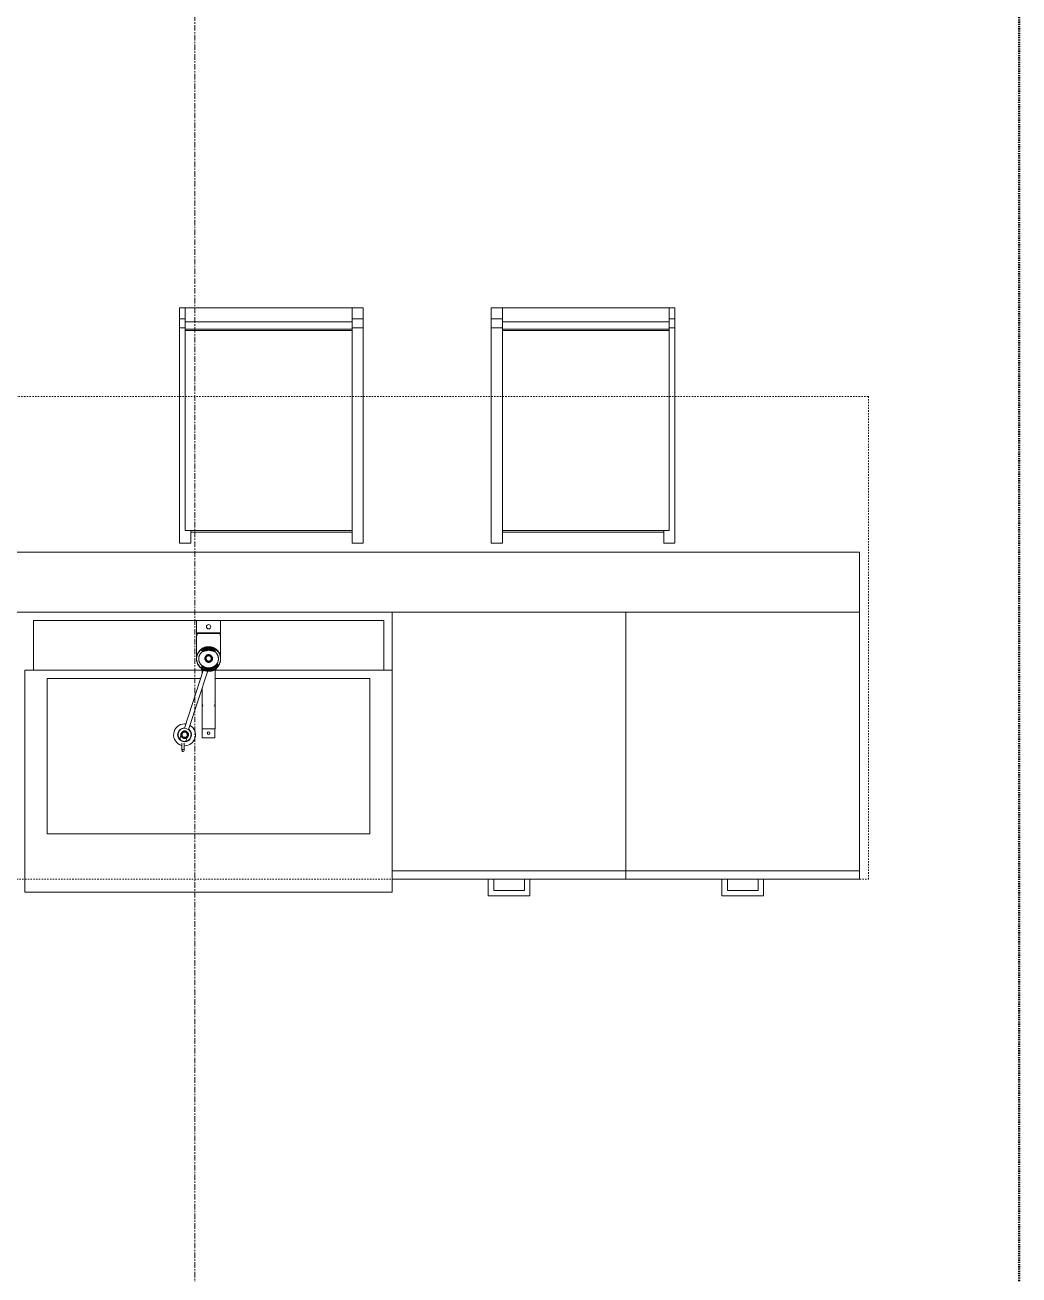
# Model space of a CAD drawing. Header units: inches. Extents: x -4217 to -1814, y 9706 to 12425.
# Drawn here: x -2188.6 to -2099.3, y 11894.4 to 12006.7 of the extents above; entities that cross this region are included whole.
import ezdxf

# ---------------------------------------------------------------- set-up
doc = ezdxf.new("R2010")
doc.units = ezdxf.units.IN
doc.header["$MEASUREMENT"] = 0
for name, pattern in [('Dash', [0.25, 0.125, -0.125]), ('Dash 1_16_', [0.125, 0.0625, -0.0625]), ('Grid Line 1_2_', [0.875, 0.5, -0.125, 0.125, -0.125])]:
    doc.linetypes.add(name, pattern=pattern)
for name, color, linetype, lineweight in [('A-GENM-2', 7, 'Continuous', 9), ('A-GENM-3', 250, 'Continuous', 50), ('A-WALL-4', 10, 'Continuous', 13), ('C-PROP-LINE-2', 91, 'Dash 1_16_', 50), ('I-FURN-1', 7, 'Continuous', 9), ('P-SANR-FIXT-2', 7, 'Continuous', 9), ('Q-CASE-3', 7, 'Continuous', 9), ('Q-CASE-HDLN-1', 7, 'Dash', 9), ('S-GRID-1', 1, 'Grid Line 1_2_', 9)]:
    doc.layers.add(name, color=color, linetype=linetype, lineweight=lineweight)

msp = doc.modelspace()

# ---------------------------------------------------------------- linework, layer by layer
at = {"layer": 'A-GENM-2'}
for p, q in [((-2173.1669, 11953.20475), (-2173.1669, 11952.1018)), ((-2173.1669, 11953.20475), (-2171.00155, 11953.20475)), ((-2171.00155, 11952.1018), (-2171.00155, 11953.20475)), ((-2171.00155, 11952.1018), (-2173.1669, 11952.1018)), ((-2173.1669, 11952.02365), (-2173.1669, 11949.75987)), ((-2173.1669, 11952.02365), (-2171.00155, 11952.02365)), ((-2173.10785, 11952.1018), (-2173.10785, 11951.86131)), ((-2171.0606, 11951.86131), (-2171.0606, 11952.1018)), ((-2171.00155, 11949.75987), (-2171.00155, 11952.02365)), ((-2172.54627, 11948.7894), (-2174.25946, 11943.51675)), ((-2173.8857, 11943.393), (-2172.1653, 11948.68786)), ((-2172.67478, 11948.86), (-2172.67478, 11948.39389)), ((-2171.49367, 11943.46065), (-2171.49367, 11948.86)), ((-2172.67478, 11947.12809), (-2172.67478, 11943.46065)), ((-2172.67478, 11945.78507), (-2172.67478, 11944.86793)), ((-2171.49367, 11944.86793), (-2171.49367, 11945.78507)), ((-2172.65465, 11943.46065), (-2172.67478, 11943.46065)), ((-2172.65509, 11943.46065), (-2172.65509, 11942.67325)), ((-2172.50181, 11943.46065), (-2172.59566, 11943.46065)), ((-2172.3795, 11943.46065), (-2172.48918, 11943.46065)), ((-2172.23707, 11943.46065), (-2172.3702, 11943.46065)), ((-2172.36966, 11943.46065), (-2172.23731, 11943.46065)), ((-2171.93636, 11943.46065), (-2172.23209, 11943.46065)), ((-2172.23198, 11943.46065), (-2171.93647, 11943.46065)), ((-2171.79825, 11943.46065), (-2171.93138, 11943.46065)), ((-2171.93114, 11943.46065), (-2171.79879, 11943.46065)), ((-2171.67927, 11943.46065), (-2171.78895, 11943.46065)), ((-2171.58741, 11943.46065), (-2171.66664, 11943.46065)), ((-2171.49367, 11943.46065), (-2171.57279, 11943.46065)), ((-2171.51336, 11942.67325), (-2171.51336, 11943.46065)), ((-2174.67641, 11942.52636), (-2174.54413, 11942.94551)), ((-2174.54413, 11942.94551), (-2174.49222, 11942.92913)), ((-2174.48218, 11942.18128), (-2174.48218, 11941.51614)), ((-2174.28533, 11941.51614), (-2174.28533, 11942.18128)), ((-2173.99399, 11942.77189), (-2174.12737, 11942.34926)), ((-2171.51336, 11942.67325), (-2172.65509, 11942.67325))]:
    msp.add_line(p, q, dxfattribs=at)
at = {"layer": 'A-GENM-2', "flags": 128}
for points in [[(-2172.08423, 11950.84254), (-2172.12752, 11950.84168), (-2172.17075, 11950.83908), (-2172.21383, 11950.83476), (-2172.25672, 11950.82872), (-2172.29932, 11950.82096), (-2172.34158, 11950.81151), (-2172.38343, 11950.80038), (-2172.4248, 11950.78758), (-2172.46562, 11950.77314), (-2172.50584, 11950.75708), (-2172.54538, 11950.73942), (-2172.58418, 11950.7202), (-2172.62219, 11950.69944), (-2172.65933, 11950.67717), (-2172.69555, 11950.65344), (-2172.73079, 11950.62828), (-2172.765, 11950.60173), (-2172.79813, 11950.57383), (-2172.8301, 11950.54463), (-2172.86089, 11950.51418), (-2172.89043, 11950.48251), (-2172.91869, 11950.4497), (-2172.9456, 11950.41577), (-2172.97115, 11950.3808), (-2172.99527, 11950.34484), (-2173.01793, 11950.30794), (-2173.0391, 11950.27016), (-2173.05874, 11950.23157), (-2173.07683, 11950.19222), (-2173.09332, 11950.15218), (-2173.1082, 11950.11152), (-2173.12145, 11950.07029)], [(-2172.08423, 11950.84254), (-2172.12752, 11950.84168), (-2172.17075, 11950.83908), (-2172.21383, 11950.83476), (-2172.25672, 11950.82872), (-2172.29932, 11950.82096), (-2172.34158, 11950.81151), (-2172.38343, 11950.80038), (-2172.4248, 11950.78758), (-2172.46562, 11950.77314), (-2172.50584, 11950.75708), (-2172.54538, 11950.73942), (-2172.58418, 11950.7202), (-2172.62219, 11950.69944), (-2172.65933, 11950.67717), (-2172.69555, 11950.65344)], [(-2172.08423, 11950.84254), (-2172.12752, 11950.84168), (-2172.17075, 11950.83908), (-2172.21383, 11950.83476), (-2172.25672, 11950.82872), (-2172.29932, 11950.82096), (-2172.34158, 11950.81151), (-2172.38343, 11950.80038), (-2172.4248, 11950.78758), (-2172.46562, 11950.77314), (-2172.50584, 11950.75708), (-2172.54538, 11950.73942), (-2172.58418, 11950.7202), (-2172.62219, 11950.69944), (-2172.65933, 11950.67717), (-2172.69555, 11950.65344)], [(-2172.08423, 11950.84254), (-2172.12752, 11950.84168), (-2172.17075, 11950.83908), (-2172.21383, 11950.83476), (-2172.25672, 11950.82872), (-2172.29932, 11950.82096), (-2172.34158, 11950.81151), (-2172.38343, 11950.80038), (-2172.4248, 11950.78758), (-2172.46562, 11950.77314), (-2172.50584, 11950.75708), (-2172.54538, 11950.73942), (-2172.58418, 11950.7202), (-2172.62219, 11950.69944), (-2172.65933, 11950.67717), (-2172.69555, 11950.65344)], [(-2172.08423, 11950.84254), (-2172.12752, 11950.84168), (-2172.17075, 11950.83908), (-2172.21383, 11950.83476), (-2172.25672, 11950.82872), (-2172.29932, 11950.82096), (-2172.34158, 11950.81151), (-2172.38343, 11950.80038), (-2172.4248, 11950.78758), (-2172.46562, 11950.77314), (-2172.50584, 11950.75708), (-2172.54538, 11950.73942), (-2172.58418, 11950.7202), (-2172.62219, 11950.69944), (-2172.65933, 11950.67717), (-2172.69555, 11950.65344)], [(-2172.08423, 11950.84254), (-2172.12752, 11950.84168), (-2172.17075, 11950.83908), (-2172.21383, 11950.83476), (-2172.25672, 11950.82872), (-2172.29932, 11950.82096), (-2172.34158, 11950.81151), (-2172.38343, 11950.80038), (-2172.4248, 11950.78758), (-2172.46562, 11950.77314), (-2172.50584, 11950.75708), (-2172.54538, 11950.73942), (-2172.58418, 11950.7202), (-2172.62219, 11950.69944), (-2172.65933, 11950.67717), (-2172.69555, 11950.65344)], [(-2171.05289, 11950.08933), (-2171.06689, 11950.1303), (-2171.08252, 11950.17069), (-2171.09975, 11950.21042), (-2171.11855, 11950.24943), (-2171.1389, 11950.28765), (-2171.16077, 11950.32503), (-2171.18411, 11950.36151), (-2171.20888, 11950.39702), (-2171.23506, 11950.43152), (-2171.2626, 11950.46494), (-2171.29145, 11950.49723), (-2171.32158, 11950.52834), (-2171.35292, 11950.55823), (-2171.38543, 11950.58683), (-2171.41906, 11950.61412), (-2171.45375, 11950.64003), (-2171.48945, 11950.66454), (-2171.5261, 11950.6876), (-2171.56365, 11950.70918), (-2171.60203, 11950.72924), (-2171.64118, 11950.74774), (-2171.68104, 11950.76467), (-2171.72154, 11950.77999), (-2171.76263, 11950.79368), (-2171.80422, 11950.80571), (-2171.84627, 11950.81607), (-2171.8887, 11950.82474), (-2171.93144, 11950.83171), (-2171.97442, 11950.83696), (-2172.01758, 11950.84049), (-2172.06085, 11950.84229), (-2172.08423, 11950.84254)], [(-2171.45375, 11950.64003), (-2171.48945, 11950.66454), (-2171.5261, 11950.6876), (-2171.56365, 11950.70918), (-2171.60203, 11950.72924), (-2171.64118, 11950.74774), (-2171.68104, 11950.76467), (-2171.72154, 11950.77999), (-2171.76263, 11950.79368), (-2171.80422, 11950.80571), (-2171.84627, 11950.81607), (-2171.8887, 11950.82474), (-2171.93144, 11950.83171), (-2171.97442, 11950.83696), (-2172.01758, 11950.84049), (-2172.06085, 11950.84229), (-2172.08423, 11950.84254)], [(-2171.45375, 11950.64003), (-2171.48945, 11950.66454), (-2171.5261, 11950.6876), (-2171.56365, 11950.70918), (-2171.60203, 11950.72924), (-2171.64118, 11950.74774), (-2171.68104, 11950.76467), (-2171.72154, 11950.77999), (-2171.76263, 11950.79368), (-2171.80422, 11950.80571), (-2171.84627, 11950.81607), (-2171.8887, 11950.82474), (-2171.93144, 11950.83171), (-2171.97442, 11950.83696), (-2172.01758, 11950.84049), (-2172.06085, 11950.84229), (-2172.08423, 11950.84254)], [(-2171.45375, 11950.64003), (-2171.48945, 11950.66454), (-2171.5261, 11950.6876), (-2171.56365, 11950.70918), (-2171.60203, 11950.72924), (-2171.64118, 11950.74774), (-2171.68104, 11950.76467), (-2171.72154, 11950.77999), (-2171.76263, 11950.79368), (-2171.80422, 11950.80571), (-2171.84627, 11950.81607), (-2171.8887, 11950.82474), (-2171.93144, 11950.83171), (-2171.97442, 11950.83696), (-2172.01758, 11950.84049), (-2172.06085, 11950.84229), (-2172.08423, 11950.84254)], [(-2171.45375, 11950.64003), (-2171.48945, 11950.66454), (-2171.5261, 11950.6876), (-2171.56365, 11950.70918), (-2171.60203, 11950.72924), (-2171.64118, 11950.74774), (-2171.68104, 11950.76467), (-2171.72154, 11950.77999), (-2171.76263, 11950.79368), (-2171.80422, 11950.80571), (-2171.84627, 11950.81607), (-2171.8887, 11950.82474), (-2171.93144, 11950.83171), (-2171.97442, 11950.83696), (-2172.01758, 11950.84049), (-2172.06085, 11950.84229), (-2172.08423, 11950.84254)], [(-2171.45375, 11950.64003), (-2171.48945, 11950.66454), (-2171.5261, 11950.6876), (-2171.56365, 11950.70918), (-2171.60203, 11950.72924), (-2171.64118, 11950.74774), (-2171.68104, 11950.76467), (-2171.72154, 11950.77999), (-2171.76263, 11950.79368), (-2171.80422, 11950.80571), (-2171.84627, 11950.81607), (-2171.8887, 11950.82474), (-2171.93144, 11950.83171), (-2171.97442, 11950.83696), (-2172.01758, 11950.84049), (-2172.06085, 11950.84229), (-2172.08423, 11950.84254)], [(-2172.08423, 11950.78892), (-2172.12731, 11950.78811), (-2172.17032, 11950.78566), (-2172.2132, 11950.78159), (-2172.25588, 11950.77591), (-2172.29829, 11950.76861), (-2172.34037, 11950.75971), (-2172.38205, 11950.74923), (-2172.42327, 11950.73718), (-2172.46395, 11950.72357), (-2172.50405, 11950.70843), (-2172.54348, 11950.69177), (-2172.5822, 11950.67364), (-2172.62014, 11950.65404), (-2172.65724, 11950.63301), (-2172.69343, 11950.61059), (-2172.72867, 11950.5868), (-2172.7629, 11950.56169), (-2172.79605, 11950.53528), (-2172.82809, 11950.50763), (-2172.85894, 11950.47877), (-2172.88857, 11950.44874), (-2172.91692, 11950.4176), (-2172.94395, 11950.3854), (-2172.96962, 11950.35217), (-2172.99387, 11950.31798), (-2173.01667, 11950.28288), (-2173.03798, 11950.24693), (-2173.05776, 11950.21018), (-2173.07599, 11950.17269), (-2173.09262, 11950.13452), (-2173.10763, 11950.09573), (-2173.12099, 11950.05639), (-2173.13268, 11950.01657), (-2173.14269, 11949.97632), (-2173.15098, 11949.93571), (-2173.15756, 11949.89481), (-2173.16239, 11949.85368), (-2173.16549, 11949.8124), (-2173.16684, 11949.77104), (-2173.1669, 11949.75987)], [(-2173.1669, 11949.75987), (-2173.16603, 11949.71849), (-2173.1634, 11949.67718), (-2173.15903, 11949.63601), (-2173.15293, 11949.59504), (-2173.1451, 11949.55435), (-2173.13555, 11949.51399), (-2173.12431, 11949.47404), (-2173.1114, 11949.43457), (-2173.09683, 11949.39563), (-2173.08063, 11949.35729), (-2173.06284, 11949.31961), (-2173.04347, 11949.28265), (-2173.02257, 11949.24647), (-2173.00017, 11949.21114), (-2172.9763, 11949.1767), (-2172.95102, 11949.14321), (-2172.92435, 11949.11072), (-2172.89635, 11949.07929), (-2172.86706, 11949.04896), (-2172.83653, 11949.01978), (-2172.80481, 11948.9918), (-2172.77196, 11948.96505), (-2172.73801, 11948.93958), (-2172.70304, 11948.91543)], [(-2173.13303, 11950.02856), (-2173.14294, 11949.98641), (-2173.15115, 11949.94389), (-2173.15765, 11949.90107), (-2173.16244, 11949.85804), (-2173.16551, 11949.81484), (-2173.16684, 11949.77156), (-2173.16644, 11949.72825), (-2173.16431, 11949.685), (-2173.16045, 11949.64187), (-2173.15487, 11949.59893), (-2173.14758, 11949.55624), (-2173.13859, 11949.51388), (-2173.12791, 11949.47191), (-2173.11556, 11949.43041), (-2173.10156, 11949.38943), (-2173.08593, 11949.34904), (-2173.0687, 11949.30931), (-2173.0499, 11949.27031), (-2173.02955, 11949.23208), (-2173.00768, 11949.1947), (-2172.98434, 11949.15822), (-2172.95957, 11949.12271), (-2172.93339, 11949.08822), (-2172.90585, 11949.0548), (-2172.877, 11949.0225), (-2172.84687, 11948.99139), (-2172.81553, 11948.96151), (-2172.78302, 11948.9329), (-2172.74939, 11948.90562)], [(-2173.13303, 11950.02856), (-2173.14294, 11949.98641), (-2173.15115, 11949.94389), (-2173.15765, 11949.90107), (-2173.16244, 11949.85804), (-2173.16551, 11949.81484), (-2173.16684, 11949.77156), (-2173.16644, 11949.72825), (-2173.16431, 11949.685), (-2173.16045, 11949.64187), (-2173.15487, 11949.59893), (-2173.14758, 11949.55624), (-2173.13859, 11949.51388), (-2173.12791, 11949.47191), (-2173.11556, 11949.43041)], [(-2173.13303, 11950.02856), (-2173.14294, 11949.98641), (-2173.15115, 11949.94389), (-2173.15765, 11949.90107), (-2173.16244, 11949.85804), (-2173.16551, 11949.81484), (-2173.16684, 11949.77156), (-2173.16644, 11949.72825), (-2173.16431, 11949.685), (-2173.16045, 11949.64187), (-2173.15487, 11949.59893), (-2173.14758, 11949.55624), (-2173.13859, 11949.51388), (-2173.12791, 11949.47191), (-2173.11556, 11949.43041)], [(-2173.13303, 11950.02856), (-2173.14294, 11949.98641), (-2173.15115, 11949.94389), (-2173.15765, 11949.90107), (-2173.16244, 11949.85804), (-2173.16551, 11949.81484), (-2173.16684, 11949.77156), (-2173.16644, 11949.72825), (-2173.16431, 11949.685), (-2173.16045, 11949.64187), (-2173.15487, 11949.59893), (-2173.14758, 11949.55624), (-2173.13859, 11949.51388), (-2173.12791, 11949.47191), (-2173.11556, 11949.43041)], [(-2173.13303, 11950.02856), (-2173.14294, 11949.98641), (-2173.15115, 11949.94389), (-2173.15765, 11949.90107), (-2173.16244, 11949.85804), (-2173.16551, 11949.81484), (-2173.16684, 11949.77156), (-2173.16644, 11949.72825), (-2173.16431, 11949.685), (-2173.16045, 11949.64187), (-2173.15487, 11949.59893), (-2173.14758, 11949.55624), (-2173.13859, 11949.51388), (-2173.12791, 11949.47191), (-2173.11556, 11949.43041)], [(-2173.13303, 11950.02856), (-2173.14294, 11949.98641), (-2173.15115, 11949.94389), (-2173.15765, 11949.90107), (-2173.16244, 11949.85804), (-2173.16551, 11949.81484), (-2173.16684, 11949.77156), (-2173.16644, 11949.72825), (-2173.16431, 11949.685), (-2173.16045, 11949.64187), (-2173.15487, 11949.59893), (-2173.14758, 11949.55624), (-2173.13859, 11949.51388), (-2173.12791, 11949.47191), (-2173.11556, 11949.43041)], [(-2172.73079, 11950.62828), (-2172.765, 11950.60173), (-2172.79813, 11950.57383), (-2172.8301, 11950.54463), (-2172.86089, 11950.51418), (-2172.89043, 11950.48251), (-2172.91869, 11950.4497), (-2172.9456, 11950.41577), (-2172.97115, 11950.3808), (-2172.99527, 11950.34484), (-2173.01793, 11950.30794), (-2173.0391, 11950.27016), (-2173.05874, 11950.23157), (-2173.07683, 11950.19222), (-2173.09332, 11950.15218)], [(-2172.73079, 11950.62828), (-2172.765, 11950.60173), (-2172.79813, 11950.57383), (-2172.8301, 11950.54463), (-2172.86089, 11950.51418), (-2172.89043, 11950.48251), (-2172.91869, 11950.4497), (-2172.9456, 11950.41577), (-2172.97115, 11950.3808), (-2172.99527, 11950.34484), (-2173.01793, 11950.30794), (-2173.0391, 11950.27016), (-2173.05874, 11950.23157), (-2173.07683, 11950.19222), (-2173.09332, 11950.15218)], [(-2172.73079, 11950.62828), (-2172.765, 11950.60173), (-2172.79813, 11950.57383), (-2172.8301, 11950.54463), (-2172.86089, 11950.51418), (-2172.89043, 11950.48251), (-2172.91869, 11950.4497), (-2172.9456, 11950.41577), (-2172.97115, 11950.3808), (-2172.99527, 11950.34484), (-2173.01793, 11950.30794), (-2173.0391, 11950.27016), (-2173.05874, 11950.23157), (-2173.07683, 11950.19222), (-2173.09332, 11950.15218)], [(-2172.73079, 11950.62828), (-2172.765, 11950.60173), (-2172.79813, 11950.57383), (-2172.8301, 11950.54463), (-2172.86089, 11950.51418), (-2172.89043, 11950.48251), (-2172.91869, 11950.4497), (-2172.9456, 11950.41577), (-2172.97115, 11950.3808), (-2172.99527, 11950.34484), (-2173.01793, 11950.30794), (-2173.0391, 11950.27016), (-2173.05874, 11950.23157), (-2173.07683, 11950.19222), (-2173.09332, 11950.15218)], [(-2172.73079, 11950.62828), (-2172.765, 11950.60173), (-2172.79813, 11950.57383), (-2172.8301, 11950.54463), (-2172.86089, 11950.51418), (-2172.89043, 11950.48251), (-2172.91869, 11950.4497), (-2172.9456, 11950.41577), (-2172.97115, 11950.3808), (-2172.99527, 11950.34484), (-2173.01793, 11950.30794), (-2173.0391, 11950.27016), (-2173.05874, 11950.23157), (-2173.07683, 11950.19222), (-2173.09332, 11950.15218)], [(-2172.97005, 11949.75987), (-2172.96935, 11949.79292), (-2172.96726, 11949.82592), (-2172.96376, 11949.85882), (-2172.95888, 11949.89157), (-2172.95262, 11949.92412), (-2172.94498, 11949.95642), (-2172.93598, 11949.98841), (-2172.92563, 11950.02006), (-2172.91394, 11950.0513), (-2172.90093, 11950.08209), (-2172.88662, 11950.11239), (-2172.87103, 11950.14214), (-2172.85419, 11950.1713), (-2172.83611, 11950.19981), (-2172.81682, 11950.22764), (-2172.79636, 11950.25474), (-2172.77475, 11950.28107), (-2172.75203, 11950.30657), (-2172.72823, 11950.33122), (-2172.70339, 11950.35496), (-2172.67754, 11950.37777), (-2172.65073, 11950.39959), (-2172.623, 11950.4204), (-2172.59438, 11950.44016), (-2172.56494, 11950.45883), (-2172.53471, 11950.47639), (-2172.50374, 11950.49279), (-2172.47209, 11950.50803), (-2172.43979, 11950.52206), (-2172.40692, 11950.53487), (-2172.37351, 11950.54643), (-2172.33963, 11950.55672), (-2172.30532, 11950.56572), (-2172.27065, 11950.57343), (-2172.23567, 11950.57981), (-2172.20045, 11950.58487), (-2172.16503, 11950.5886), (-2172.12947, 11950.59098), (-2172.09385, 11950.59202), (-2172.08423, 11950.59207)], [(-2172.08423, 11948.92766), (-2172.11986, 11948.92834), (-2172.15544, 11948.93036), (-2172.1909, 11948.93372), (-2172.22619, 11948.93842), (-2172.26124, 11948.94445), (-2172.296, 11948.9518), (-2172.33041, 11948.96046), (-2172.36441, 11948.9704), (-2172.39795, 11948.98162), (-2172.43098, 11948.99409), (-2172.46343, 11949.0078), (-2172.49526, 11949.02271), (-2172.52642, 11949.03881), (-2172.55686, 11949.05605), (-2172.58652, 11949.07443), (-2172.61536, 11949.0939), (-2172.64333, 11949.11442), (-2172.6704, 11949.13598), (-2172.69651, 11949.15852), (-2172.72163, 11949.18202), (-2172.74571, 11949.20642), (-2172.76873, 11949.2317), (-2172.79064, 11949.25781), (-2172.81141, 11949.2847), (-2172.83102, 11949.31234), (-2172.84943, 11949.34068), (-2172.86661, 11949.36967), (-2172.88254, 11949.39926), (-2172.89719, 11949.42941), (-2172.91056, 11949.46008), (-2172.9226, 11949.4912), (-2172.93332, 11949.52274), (-2172.94269, 11949.55465), (-2172.95069, 11949.58687), (-2172.95733, 11949.61935), (-2172.96258, 11949.65205), (-2172.96645, 11949.68492), (-2172.96892, 11949.7179), (-2172.97, 11949.75094), (-2172.97005, 11949.75987)], [(-2171.00155, 11949.75987), (-2171.00242, 11949.80124), (-2171.00505, 11949.84255), (-2171.00942, 11949.88373), (-2171.01552, 11949.92469), (-2171.02335, 11949.96539), (-2171.0329, 11950.00574), (-2171.04414, 11950.04569), (-2171.05705, 11950.08517), (-2171.07162, 11950.12411), (-2171.08782, 11950.16245), (-2171.10561, 11950.20013), (-2171.12498, 11950.23709), (-2171.14588, 11950.27326), (-2171.16828, 11950.3086), (-2171.19215, 11950.34304), (-2171.21743, 11950.37653), (-2171.2441, 11950.40901), (-2171.2721, 11950.44045), (-2171.30139, 11950.47078), (-2171.33192, 11950.49995), (-2171.36364, 11950.52794), (-2171.39649, 11950.55469), (-2171.43044, 11950.58015), (-2171.46541, 11950.6043), (-2171.50135, 11950.6271), (-2171.53821, 11950.6485), (-2171.57593, 11950.66849), (-2171.61444, 11950.68702), (-2171.65369, 11950.70408), (-2171.69361, 11950.71963), (-2171.73415, 11950.73365), (-2171.77523, 11950.74613), (-2171.81679, 11950.75704), (-2171.85876, 11950.76637), (-2171.90109, 11950.7741), (-2171.94371, 11950.78022), (-2171.98654, 11950.78472), (-2172.02952, 11950.78761), (-2172.07259, 11950.78886), (-2172.08423, 11950.78892)], [(-2172.08423, 11950.59207), (-2172.04859, 11950.5914), (-2172.01301, 11950.58938), (-2171.97755, 11950.58601), (-2171.94226, 11950.58131), (-2171.90721, 11950.57528), (-2171.87245, 11950.56793), (-2171.83804, 11950.55928), (-2171.80404, 11950.54933), (-2171.7705, 11950.53811), (-2171.73747, 11950.52564), (-2171.70502, 11950.51194), (-2171.67319, 11950.49702), (-2171.64203, 11950.48093), (-2171.61159, 11950.46368), (-2171.58193, 11950.44531), (-2171.55309, 11950.42584), (-2171.52512, 11950.40531), (-2171.49805, 11950.38376), (-2171.47194, 11950.36121), (-2171.44682, 11950.33772), (-2171.42274, 11950.31331), (-2171.39972, 11950.28803), (-2171.37781, 11950.26193), (-2171.35704, 11950.23503), (-2171.33743, 11950.20739), (-2171.31902, 11950.17906), (-2171.30184, 11950.15007), (-2171.28591, 11950.12047), (-2171.27126, 11950.09032), (-2171.25789, 11950.05966), (-2171.24585, 11950.02853), (-2171.23513, 11949.99699), (-2171.22577, 11949.96509), (-2171.21776, 11949.93287), (-2171.21112, 11949.90038), (-2171.20587, 11949.86768), (-2171.202, 11949.83481), (-2171.19953, 11949.80183), (-2171.19845, 11949.76879), (-2171.1984, 11949.75987)], [(-2171.1984, 11949.75987), (-2171.1991, 11949.72681), (-2171.20119, 11949.69381), (-2171.20469, 11949.66091), (-2171.20957, 11949.62816), (-2171.21583, 11949.59561), (-2171.22347, 11949.56332), (-2171.23247, 11949.53132), (-2171.24282, 11949.49968), (-2171.25451, 11949.46843), (-2171.26752, 11949.43764), (-2171.28183, 11949.40735), (-2171.29742, 11949.3776), (-2171.31426, 11949.34844), (-2171.33234, 11949.31992), (-2171.35163, 11949.29209), (-2171.37209, 11949.26499), (-2171.3937, 11949.23867), (-2171.41642, 11949.21316), (-2171.44022, 11949.18852), (-2171.46506, 11949.16477), (-2171.49091, 11949.14197), (-2171.51772, 11949.12014), (-2171.54545, 11949.09933), (-2171.57407, 11949.07958), (-2171.60351, 11949.0609), (-2171.63374, 11949.04335), (-2171.66471, 11949.02694), (-2171.69636, 11949.01171), (-2171.72866, 11948.99767), (-2171.76153, 11948.98487), (-2171.79494, 11948.97331), (-2171.82882, 11948.96302), (-2171.86313, 11948.95401), (-2171.8978, 11948.94631), (-2171.93278, 11948.93992), (-2171.968, 11948.93486), (-2172.00342, 11948.93113), (-2172.03898, 11948.92875), (-2172.0746, 11948.92771), (-2172.08423, 11948.92766)], [(-2171.07246, 11950.1447), (-2171.08252, 11950.17069), (-2171.09975, 11950.21042), (-2171.11855, 11950.24943), (-2171.1389, 11950.28765), (-2171.16077, 11950.32503), (-2171.18411, 11950.36151), (-2171.20888, 11950.39702), (-2171.23506, 11950.43152), (-2171.2626, 11950.46494), (-2171.29145, 11950.49723), (-2171.32158, 11950.52834), (-2171.35292, 11950.55823), (-2171.38543, 11950.58683), (-2171.41906, 11950.61412)], [(-2171.07246, 11950.1447), (-2171.08252, 11950.17069), (-2171.09975, 11950.21042), (-2171.11855, 11950.24943), (-2171.1389, 11950.28765), (-2171.16077, 11950.32503), (-2171.18411, 11950.36151), (-2171.20888, 11950.39702), (-2171.23506, 11950.43152), (-2171.2626, 11950.46494), (-2171.29145, 11950.49723), (-2171.32158, 11950.52834), (-2171.35292, 11950.55823), (-2171.38543, 11950.58683), (-2171.41906, 11950.61412)], [(-2171.07246, 11950.1447), (-2171.08252, 11950.17069), (-2171.09975, 11950.21042), (-2171.11855, 11950.24943), (-2171.1389, 11950.28765), (-2171.16077, 11950.32503), (-2171.18411, 11950.36151), (-2171.20888, 11950.39702), (-2171.23506, 11950.43152), (-2171.2626, 11950.46494), (-2171.29145, 11950.49723), (-2171.32158, 11950.52834), (-2171.35292, 11950.55823), (-2171.38543, 11950.58683), (-2171.41906, 11950.61412)], [(-2171.07246, 11950.1447), (-2171.08252, 11950.17069), (-2171.09975, 11950.21042), (-2171.11855, 11950.24943), (-2171.1389, 11950.28765), (-2171.16077, 11950.32503), (-2171.18411, 11950.36151), (-2171.20888, 11950.39702), (-2171.23506, 11950.43152), (-2171.2626, 11950.46494), (-2171.29145, 11950.49723), (-2171.32158, 11950.52834), (-2171.35292, 11950.55823), (-2171.38543, 11950.58683), (-2171.41906, 11950.61412)], [(-2171.07246, 11950.1447), (-2171.08252, 11950.17069), (-2171.09975, 11950.21042), (-2171.11855, 11950.24943), (-2171.1389, 11950.28765), (-2171.16077, 11950.32503), (-2171.18411, 11950.36151), (-2171.20888, 11950.39702), (-2171.23506, 11950.43152), (-2171.2626, 11950.46494), (-2171.29145, 11950.49723), (-2171.32158, 11950.52834), (-2171.35292, 11950.55823), (-2171.38543, 11950.58683), (-2171.41906, 11950.61412)], [(-2171.27988, 11949.07099), (-2171.25153, 11949.10213), (-2171.2245, 11949.13434), (-2171.19883, 11949.16756), (-2171.17458, 11949.20175), (-2171.15178, 11949.23685), (-2171.13047, 11949.27281), (-2171.11069, 11949.30956), (-2171.09246, 11949.34705), (-2171.07583, 11949.38522), (-2171.06082, 11949.424), (-2171.04746, 11949.46334), (-2171.03577, 11949.50317), (-2171.02576, 11949.54342), (-2171.01747, 11949.58403), (-2171.01089, 11949.62493), (-2171.00606, 11949.66605), (-2171.00296, 11949.70733), (-2171.00161, 11949.7487), (-2171.00155, 11949.75987)], [(-2171.06025, 11949.40822), (-2171.047, 11949.44945), (-2171.03542, 11949.49117), (-2171.02551, 11949.53333), (-2171.0173, 11949.57585), (-2171.0108, 11949.61866), (-2171.00601, 11949.6617), (-2171.00294, 11949.70489), (-2171.00161, 11949.74818), (-2171.00201, 11949.79148), (-2171.00414, 11949.83473), (-2171.008, 11949.87786), (-2171.01358, 11949.92081), (-2171.02087, 11949.96349), (-2171.02986, 11950.00585), (-2171.04054, 11950.04782)], [(-2171.047, 11949.44945), (-2171.03542, 11949.49117), (-2171.02551, 11949.53333), (-2171.0173, 11949.57585), (-2171.0108, 11949.61866), (-2171.00601, 11949.6617), (-2171.00294, 11949.70489), (-2171.00161, 11949.74818), (-2171.00201, 11949.79148), (-2171.00414, 11949.83473), (-2171.008, 11949.87786), (-2171.01358, 11949.92081), (-2171.02087, 11949.96349), (-2171.02986, 11950.00585), (-2171.04054, 11950.04782)], [(-2171.047, 11949.44945), (-2171.03542, 11949.49117), (-2171.02551, 11949.53333), (-2171.0173, 11949.57585), (-2171.0108, 11949.61866), (-2171.00601, 11949.6617), (-2171.00294, 11949.70489), (-2171.00161, 11949.74818), (-2171.00201, 11949.79148), (-2171.00414, 11949.83473), (-2171.008, 11949.87786), (-2171.01358, 11949.92081), (-2171.02087, 11949.96349), (-2171.02986, 11950.00585), (-2171.04054, 11950.04782)], [(-2171.047, 11949.44945), (-2171.03542, 11949.49117), (-2171.02551, 11949.53333), (-2171.0173, 11949.57585), (-2171.0108, 11949.61866), (-2171.00601, 11949.6617), (-2171.00294, 11949.70489), (-2171.00161, 11949.74818), (-2171.00201, 11949.79148), (-2171.00414, 11949.83473), (-2171.008, 11949.87786), (-2171.01358, 11949.92081), (-2171.02087, 11949.96349), (-2171.02986, 11950.00585), (-2171.04054, 11950.04782)], [(-2171.047, 11949.44945), (-2171.03542, 11949.49117), (-2171.02551, 11949.53333), (-2171.0173, 11949.57585), (-2171.0108, 11949.61866), (-2171.00601, 11949.6617), (-2171.00294, 11949.70489), (-2171.00161, 11949.74818), (-2171.00201, 11949.79148), (-2171.00414, 11949.83473), (-2171.008, 11949.87786), (-2171.01358, 11949.92081), (-2171.02087, 11949.96349), (-2171.02986, 11950.00585), (-2171.04054, 11950.04782)], [(-2171.047, 11949.44945), (-2171.03542, 11949.49117), (-2171.02551, 11949.53333), (-2171.0173, 11949.57585), (-2171.0108, 11949.61866), (-2171.00601, 11949.6617), (-2171.00294, 11949.70489), (-2171.00161, 11949.74818), (-2171.00201, 11949.79148), (-2171.00414, 11949.83473), (-2171.008, 11949.87786), (-2171.01358, 11949.92081), (-2171.02087, 11949.96349), (-2171.02986, 11950.00585), (-2171.04054, 11950.04782)], [(-2173.10156, 11949.38943), (-2173.08593, 11949.34904), (-2173.0687, 11949.30931), (-2173.0499, 11949.27031), (-2173.02955, 11949.23208), (-2173.00768, 11949.1947), (-2172.98434, 11949.15822), (-2172.95957, 11949.12271), (-2172.93339, 11949.08822), (-2172.90585, 11949.0548), (-2172.877, 11949.0225), (-2172.84687, 11948.99139), (-2172.81553, 11948.96151), (-2172.78302, 11948.9329), (-2172.74939, 11948.90562)], [(-2173.10156, 11949.38943), (-2173.08593, 11949.34904), (-2173.0687, 11949.30931), (-2173.0499, 11949.27031), (-2173.02955, 11949.23208), (-2173.00768, 11949.1947), (-2172.98434, 11949.15822), (-2172.95957, 11949.12271), (-2172.93339, 11949.08822), (-2172.90585, 11949.0548), (-2172.877, 11949.0225), (-2172.84687, 11948.99139), (-2172.81553, 11948.96151), (-2172.78302, 11948.9329), (-2172.74939, 11948.90562)], [(-2173.10156, 11949.38943), (-2173.08593, 11949.34904), (-2173.0687, 11949.30931), (-2173.0499, 11949.27031), (-2173.02955, 11949.23208), (-2173.00768, 11949.1947), (-2172.98434, 11949.15822), (-2172.95957, 11949.12271), (-2172.93339, 11949.08822), (-2172.90585, 11949.0548), (-2172.877, 11949.0225), (-2172.84687, 11948.99139), (-2172.81553, 11948.96151), (-2172.78302, 11948.9329), (-2172.74939, 11948.90562)], [(-2173.10156, 11949.38943), (-2173.08593, 11949.34904), (-2173.0687, 11949.30931), (-2173.0499, 11949.27031), (-2173.02955, 11949.23208), (-2173.00768, 11949.1947), (-2172.98434, 11949.15822), (-2172.95957, 11949.12271), (-2172.93339, 11949.08822), (-2172.90585, 11949.0548), (-2172.877, 11949.0225), (-2172.84687, 11948.99139), (-2172.81553, 11948.96151), (-2172.78302, 11948.9329), (-2172.74939, 11948.90562)], [(-2173.10156, 11949.38943), (-2173.08593, 11949.34904), (-2173.0687, 11949.30931), (-2173.0499, 11949.27031), (-2173.02955, 11949.23208), (-2173.00768, 11949.1947), (-2172.98434, 11949.15822), (-2172.95957, 11949.12271), (-2172.93339, 11949.08822), (-2172.90585, 11949.0548), (-2172.877, 11949.0225), (-2172.84687, 11948.99139), (-2172.81553, 11948.96151), (-2172.78302, 11948.9329), (-2172.74939, 11948.90562)], [(-2172.59125, 11948.80922), (-2172.55271, 11948.79073), (-2172.51343, 11948.77373), (-2172.47349, 11948.75823), (-2172.43294, 11948.74426), (-2172.39184, 11948.73183), (-2172.35027, 11948.72097), (-2172.30828, 11948.7117), (-2172.26594, 11948.70402), (-2172.22332, 11948.69796), (-2172.18048, 11948.6935), (-2172.13749, 11948.69068), (-2172.09442, 11948.68948), (-2172.08423, 11948.68943)], [(-2172.08423, 11948.88628), (-2172.11986, 11948.88696), (-2172.15544, 11948.88898), (-2172.1909, 11948.89234), (-2172.22619, 11948.89704), (-2172.26124, 11948.90307), (-2172.296, 11948.91042), (-2172.33041, 11948.91908), (-2172.36441, 11948.92902), (-2172.39795, 11948.94024), (-2172.43098, 11948.95271), (-2172.46343, 11948.96642), (-2172.49526, 11948.98133), (-2172.52642, 11948.99742), (-2172.55686, 11949.01467), (-2172.58085, 11949.02941)], [(-2172.52727, 11948.77199), (-2172.48741, 11948.75506), (-2172.44691, 11948.73974), (-2172.40582, 11948.72606), (-2172.36423, 11948.71402), (-2172.32218, 11948.70366), (-2172.27975, 11948.69499), (-2172.23701, 11948.68802), (-2172.19403, 11948.68277), (-2172.15087, 11948.67924), (-2172.1076, 11948.67744), (-2172.08423, 11948.67719)], [(-2172.52727, 11948.77199), (-2172.48741, 11948.75506), (-2172.44691, 11948.73974), (-2172.40582, 11948.72606), (-2172.36423, 11948.71402), (-2172.32218, 11948.70366), (-2172.27975, 11948.69499), (-2172.23701, 11948.68802), (-2172.19403, 11948.68277), (-2172.15087, 11948.67924), (-2172.1076, 11948.67744), (-2172.08423, 11948.67719)], [(-2172.52727, 11948.77199), (-2172.48741, 11948.75506), (-2172.44691, 11948.73974), (-2172.40582, 11948.72606), (-2172.36423, 11948.71402), (-2172.32218, 11948.70366), (-2172.27975, 11948.69499), (-2172.23701, 11948.68802), (-2172.19403, 11948.68277), (-2172.15087, 11948.67924), (-2172.1076, 11948.67744), (-2172.08423, 11948.67719)], [(-2172.52727, 11948.77199), (-2172.48741, 11948.75506), (-2172.44691, 11948.73974), (-2172.40582, 11948.72606), (-2172.36423, 11948.71402), (-2172.32218, 11948.70366), (-2172.27975, 11948.69499), (-2172.23701, 11948.68802), (-2172.19403, 11948.68277), (-2172.15087, 11948.67924), (-2172.1076, 11948.67744), (-2172.08423, 11948.67719)], [(-2172.52727, 11948.77199), (-2172.48741, 11948.75506), (-2172.44691, 11948.73974), (-2172.40582, 11948.72606), (-2172.36423, 11948.71402), (-2172.32218, 11948.70366), (-2172.27975, 11948.69499), (-2172.23701, 11948.68802), (-2172.19403, 11948.68277), (-2172.15087, 11948.67924), (-2172.1076, 11948.67744), (-2172.08423, 11948.67719)], [(-2172.52727, 11948.77199), (-2172.48741, 11948.75506), (-2172.44691, 11948.73974), (-2172.40582, 11948.72606), (-2172.36423, 11948.71402), (-2172.32218, 11948.70366), (-2172.27975, 11948.69499), (-2172.23701, 11948.68802), (-2172.19403, 11948.68277), (-2172.15087, 11948.67924), (-2172.1076, 11948.67744), (-2172.08423, 11948.67719)], [(-2171.66572, 11948.98505), (-2171.6974, 11948.96985), (-2171.72971, 11948.95586), (-2171.76261, 11948.94309), (-2171.79603, 11948.93157), (-2171.82993, 11948.92132), (-2171.86425, 11948.91236), (-2171.89893, 11948.9047), (-2171.93391, 11948.89835), (-2171.96915, 11948.89334), (-2172.00457, 11948.88965), (-2172.04013, 11948.88731), (-2172.07576, 11948.88632), (-2172.08423, 11948.88628)], [(-2172.08423, 11948.68943), (-2172.04114, 11948.69025), (-2171.99813, 11948.69269), (-2171.95525, 11948.69676), (-2171.91257, 11948.70244), (-2171.87016, 11948.70974), (-2171.82808, 11948.71864), (-2171.7864, 11948.72912), (-2171.74518, 11948.74118), (-2171.7045, 11948.75478), (-2171.6644, 11948.76993), (-2171.62497, 11948.78658), (-2171.58625, 11948.80472), (-2171.57736, 11948.80914)], [(-2172.08423, 11948.67719), (-2172.04093, 11948.67806), (-2171.9977, 11948.68065), (-2171.95462, 11948.68498), (-2171.91173, 11948.69102), (-2171.86913, 11948.69877), (-2171.82687, 11948.70822), (-2171.78502, 11948.71935), (-2171.74365, 11948.73215), (-2171.70283, 11948.74659), (-2171.66261, 11948.76266)], [(-2172.08423, 11948.67719), (-2172.04093, 11948.67806), (-2171.9977, 11948.68065), (-2171.95462, 11948.68498), (-2171.91173, 11948.69102), (-2171.86913, 11948.69877), (-2171.82687, 11948.70822), (-2171.78502, 11948.71935), (-2171.74365, 11948.73215), (-2171.70283, 11948.74659), (-2171.66261, 11948.76266)], [(-2172.08423, 11948.67719), (-2172.04093, 11948.67806), (-2171.9977, 11948.68065), (-2171.95462, 11948.68498), (-2171.91173, 11948.69102), (-2171.86913, 11948.69877), (-2171.82687, 11948.70822), (-2171.78502, 11948.71935), (-2171.74365, 11948.73215), (-2171.70283, 11948.74659), (-2171.66261, 11948.76266)], [(-2172.08423, 11948.67719), (-2172.04093, 11948.67806), (-2171.9977, 11948.68065), (-2171.95462, 11948.68498), (-2171.91173, 11948.69102), (-2171.86913, 11948.69877), (-2171.82687, 11948.70822), (-2171.78502, 11948.71935), (-2171.74365, 11948.73215), (-2171.70283, 11948.74659), (-2171.66261, 11948.76266)], [(-2172.08423, 11948.67719), (-2172.04093, 11948.67806), (-2171.9977, 11948.68065), (-2171.95462, 11948.68498), (-2171.91173, 11948.69102), (-2171.86913, 11948.69877), (-2171.82687, 11948.70822), (-2171.78502, 11948.71935), (-2171.74365, 11948.73215), (-2171.70283, 11948.74659), (-2171.66261, 11948.76266)], [(-2172.08423, 11948.67719), (-2172.04093, 11948.67806), (-2171.9977, 11948.68065), (-2171.95462, 11948.68498), (-2171.91173, 11948.69102), (-2171.86913, 11948.69877), (-2171.82687, 11948.70822), (-2171.78502, 11948.71935), (-2171.74365, 11948.73215), (-2171.70283, 11948.74659), (-2171.66261, 11948.76266)], [(-2171.62307, 11948.78031), (-2171.58427, 11948.79954), (-2171.54626, 11948.8203), (-2171.50912, 11948.84256), (-2171.4729, 11948.8663)], [(-2171.62307, 11948.78031), (-2171.58427, 11948.79954), (-2171.54626, 11948.8203), (-2171.50912, 11948.84256), (-2171.4729, 11948.8663)], [(-2171.62307, 11948.78031), (-2171.58427, 11948.79954), (-2171.54626, 11948.8203), (-2171.50912, 11948.84256), (-2171.4729, 11948.8663)], [(-2171.62307, 11948.78031), (-2171.58427, 11948.79954), (-2171.54626, 11948.8203), (-2171.50912, 11948.84256), (-2171.4729, 11948.8663)], [(-2171.62307, 11948.78031), (-2171.58427, 11948.79954), (-2171.54626, 11948.8203), (-2171.50912, 11948.84256), (-2171.4729, 11948.8663)], [(-2171.62307, 11948.78031), (-2171.58427, 11948.79954), (-2171.54626, 11948.8203), (-2171.50912, 11948.84256), (-2171.4729, 11948.8663)], [(-2171.33835, 11948.9751), (-2171.30756, 11949.00556), (-2171.27802, 11949.03722), (-2171.24976, 11949.07004), (-2171.22285, 11949.10396), (-2171.19731, 11949.13893), (-2171.17318, 11949.17489), (-2171.15052, 11949.21179), (-2171.12935, 11949.24957), (-2171.10971, 11949.28816), (-2171.09162, 11949.32751), (-2171.07513, 11949.36755)], [(-2171.33835, 11948.9751), (-2171.30756, 11949.00556), (-2171.27802, 11949.03722), (-2171.24976, 11949.07004), (-2171.22285, 11949.10396), (-2171.19731, 11949.13893), (-2171.17318, 11949.17489), (-2171.15052, 11949.21179), (-2171.12935, 11949.24957), (-2171.10971, 11949.28816), (-2171.09162, 11949.32751), (-2171.07513, 11949.36755)], [(-2171.33835, 11948.9751), (-2171.30756, 11949.00556), (-2171.27802, 11949.03722), (-2171.24976, 11949.07004), (-2171.22285, 11949.10396), (-2171.19731, 11949.13893), (-2171.17318, 11949.17489), (-2171.15052, 11949.21179), (-2171.12935, 11949.24957), (-2171.10971, 11949.28816), (-2171.09162, 11949.32751), (-2171.07513, 11949.36755)], [(-2171.33835, 11948.9751), (-2171.30756, 11949.00556), (-2171.27802, 11949.03722), (-2171.24976, 11949.07004), (-2171.22285, 11949.10396), (-2171.19731, 11949.13893), (-2171.17318, 11949.17489), (-2171.15052, 11949.21179), (-2171.12935, 11949.24957), (-2171.10971, 11949.28816), (-2171.09162, 11949.32751), (-2171.07513, 11949.36755)], [(-2171.33835, 11948.9751), (-2171.30756, 11949.00556), (-2171.27802, 11949.03722), (-2171.24976, 11949.07004), (-2171.22285, 11949.10396), (-2171.19731, 11949.13893), (-2171.17318, 11949.17489), (-2171.15052, 11949.21179), (-2171.12935, 11949.24957), (-2171.10971, 11949.28816), (-2171.09162, 11949.32751), (-2171.07513, 11949.36755)], [(-2171.33835, 11948.9751), (-2171.30756, 11949.00556), (-2171.27802, 11949.03722), (-2171.24976, 11949.07004), (-2171.22285, 11949.10396), (-2171.19731, 11949.13893), (-2171.17318, 11949.17489), (-2171.15052, 11949.21179), (-2171.12935, 11949.24957), (-2171.10971, 11949.28816), (-2171.09162, 11949.32751), (-2171.07513, 11949.36755)]]:
    msp.add_lwpolyline(points, dxfattribs=at)
at = {"layer": 'A-GENM-2'}
for centre, radius, start, end in [((-2172.08423, 11952.6383), 0.19685, 90, 270), ((-2172.08423, 11952.6383), 0.19685, 270, 90), ((-2172.08423, 11949.75987), 1.08268, 90, 124.6633147), ((-2172.08423, 11949.75987), 1.08268, 54.8142253, 90), ((-2172.08423, 11949.75987), 1.08268, 165, 195), ((-2172.08423, 11949.75987), 1.08268, 127.5889399, 160.6452492), ((-2172.08423, 11949.75987), 1.08268, 21.0095499, 52.4110601), ((-2172.08423, 11949.75987), 1.08268, 345, 15), ((-2172.08423, 11949.75987), 1.08268, 199.1524217, 232.4110601), ((-2172.08423, 11949.75987), 1.08268, 235.6183898, 270), ((-2172.08423, 11949.75987), 1.08268, 270, 302.1896788), ((-2172.08423, 11949.75987), 1.08268, 309.2199119, 340.6452492), ((-2174.24369, 11942.92824), 0.98425, 90, 255), ((-2174.24369, 11942.92824), 0.62992, 90, 270), ((-2174.24369, 11942.92824), 0.59055, 90, 222.8834648), ((-2174.24369, 11942.92824), 0.98425, 83.1291055, 90), ((-2174.24369, 11942.92824), 0.98425, 270, 60), ((-2174.24369, 11942.92824), 0.59055, 281.3602939, 90), ((-2174.24369, 11942.92824), 0.62992, 270, 54.2737778), ((-2172.08423, 11943.07043), 0.11811, 90, 270), ((-2172.08423, 11943.07043), 0.11811, 270, 90), ((-2174.24369, 11942.92824), 0.59055, 222.8834648, 270), ((-2174.24369, 11942.92824), 0.98425, 266.3754395, 270), ((-2174.24369, 11942.92824), 0.59055, 270, 281.3602939)]:
    msp.add_arc(centre, radius, start, end, dxfattribs=at)
for centre, major_axis, ratio, start_param, end_param in [((-2172.08423, 11945.78507), (-0.59055, 0), 0.906307787, 6.021385919, 6.806784083), ((-2172.08423, 11945.78507), (-0.59055, 0), 0.906307787, 2.617993878, 3.403392041), ((-2174.38376, 11941.51614), (-0.09843, 0), 0.984807753, 4.71238898, 7.853981634), ((-2174.38376, 11941.51614), (-0.09843, 0), 0.984807753, 1.570796327, 4.71238898)]:
    msp.add_ellipse(centre, major_axis=major_axis, ratio=ratio, start_param=start_param, end_param=end_param, dxfattribs=at)
at = {"layer": 'A-GENM-3'}
for centre, start, end in [((-2172.07667, 11949.7838), 54.968118, 234.968118), ((-2172.07667, 11949.7838), 234.968118, 54.968118), ((-2174.2365, 11942.94033), 90, 270), ((-2174.2365, 11942.94033), 270, 90)]:
    msp.add_arc(centre, 0.29528, start, end, dxfattribs=at)
for points in [[(-2172.1557, 11950.78133), (-2172.48108, 11950.61406), (-2172.79456, 11950.4161), (-2172.43343, 11950.49129), (-2172.08423, 11950.59717)], [(-2172.08423, 11950.78356), (-2172.09615, 11950.78369), (-2172.11999, 11950.78345), (-2172.1438, 11950.7822), (-2172.1557, 11950.78133)], [(-2172.01275, 11950.78133), (-2172.02465, 11950.7822), (-2172.04846, 11950.78345), (-2172.0723, 11950.78369), (-2172.08423, 11950.78356)], [(-2172.08423, 11950.59717), (-2171.73502, 11950.49129), (-2171.37389, 11950.4161), (-2171.68737, 11950.61406), (-2172.01275, 11950.78133)], [(-2172.08423, 11948.8788), (-2172.11346, 11948.87884), (-2172.17161, 11948.88193), (-2172.22912, 11948.89106), (-2172.25771, 11948.89714)], [(-2171.91074, 11948.89714), (-2171.93933, 11948.89106), (-2171.99684, 11948.88193), (-2172.05499, 11948.87884), (-2172.08423, 11948.8788)]]:
    msp.add_open_spline(points, degree=3, dxfattribs=at)
for points, knots in [([(-2172.25771, 11948.89714), (-2172.27374, 11948.90083), (-2172.3055, 11948.90886), (-2172.3445, 11948.92054), (-2172.37528, 11948.93086), (-2172.39434, 11948.93772), (-2172.40948, 11948.94346), (-2172.42079, 11948.94788), (-2172.4311, 11948.95205), (-2172.44044, 11948.95592), (-2172.45161, 11948.96072), (-2172.46763, 11948.96945), (-2172.48851, 11948.98319), (-2172.51125, 11948.99978), (-2172.5337, 11949.01632), (-2172.5556, 11949.03121), (-2172.57318, 11949.0409), (-2172.58671, 11949.04622), (-2172.59657, 11949.04879), (-2172.6053, 11949.04967), (-2172.61298, 11949.04913), (-2172.62192, 11949.04705), (-2172.63135, 11949.04377), (-2172.64117, 11949.03881), (-2172.6521, 11949.03189), (-2172.66522, 11949.02086), (-2172.68501, 11948.99815), (-2172.70754, 11948.96029), (-2172.72321, 11948.91987), (-2172.73044, 11948.89714)], [0, 0, 0, 0, 0.083333333, 0.166666667, 0.208333333, 0.25, 0.270833333, 0.291666667, 0.3125, 0.328125, 0.34375, 0.375, 0.416666667, 0.458333333, 0.5, 0.541666667, 0.583333333, 0.604166667, 0.625, 0.645833333, 0.661458333, 0.677083333, 0.708333333, 0.729166667, 0.75, 0.791666667, 0.833333333, 0.916666667, 1, 1, 1, 1]), ([(-2172.73044, 11948.89714), (-2172.68432, 11948.8619), (-2172.61182, 11948.81617), (-2172.50634, 11948.7703), (-2172.39731, 11948.73358), (-2172.25634, 11948.70452), (-2172.14205, 11948.69673), (-2172.08423, 11948.69691)], [0, 0, 0, 0, 0.25, 0.375, 0.5, 0.75, 1, 1, 1, 1]), ([(-2172.08423, 11948.69691), (-2172.0066, 11948.6964), (-2171.89298, 11948.70697), (-2171.74327, 11948.74196), (-2171.63469, 11948.77995), (-2171.53339, 11948.83133), (-2171.46916, 11948.87379), (-2171.43801, 11948.89714)], [0, 0, 0, 0, 0.333333333, 0.5, 0.666666667, 0.833333333, 1, 1, 1, 1]), ([(-2171.43801, 11948.89714), (-2171.42189, 11948.90939), (-2171.39891, 11948.92878), (-2171.37419, 11948.95319), (-2171.36063, 11948.96765), (-2171.35083, 11948.97874), (-2171.34106, 11948.9901), (-2171.32789, 11949.00557), (-2171.31185, 11949.02556), (-2171.29771, 11949.04636), (-2171.28829, 11949.06358), (-2171.28351, 11949.07438), (-2171.2801, 11949.08355), (-2171.27657, 11949.09362), (-2171.27057, 11949.11274), (-2171.2634, 11949.14226), (-2171.26083, 11949.16849), (-2171.26325, 11949.18387), (-2171.26756, 11949.19155), (-2171.27541, 11949.19499), (-2171.29038, 11949.19544), (-2171.31022, 11949.19064), (-2171.33187, 11949.18304), (-2171.34821, 11949.17653), (-2171.36125, 11949.17094), (-2171.37097, 11949.16665), (-2171.37774, 11949.16368), (-2171.38418, 11949.16068), (-2171.39275, 11949.15621), (-2171.40748, 11949.14757), (-2171.42803, 11949.13331), (-2171.44836, 11949.11808), (-2171.46273, 11949.10772), (-2171.471, 11949.10199), (-2171.47726, 11949.09785), (-2171.48354, 11949.09378), (-2171.49191, 11949.0883), (-2171.50654, 11949.07868), (-2171.52748, 11949.06492), (-2171.55281, 11949.04865), (-2171.5871, 11949.02784), (-2171.63089, 11949.00283), (-2171.70244, 11948.96596), (-2171.79576, 11948.92678), (-2171.872, 11948.90549), (-2171.91074, 11948.89714)], [0, 0, 0, 0, 0.055555556, 0.083333333, 0.097222222, 0.111111111, 0.125, 0.138888889, 0.166666667, 0.194444444, 0.208333333, 0.222222222, 0.229166667, 0.236111111, 0.25, 0.277777778, 0.305555556, 0.319444444, 0.333333333, 0.347222222, 0.361111111, 0.388888889, 0.402777778, 0.416666667, 0.430555556, 0.4375, 0.444444444, 0.451388889, 0.458333333, 0.472222222, 0.5, 0.527777778, 0.541666667, 0.548611111, 0.555555556, 0.5625, 0.569444444, 0.583333333, 0.611111111, 0.638888889, 0.666666667, 0.722222222, 0.777777778, 0.888888889, 1, 1, 1, 1])]:
    msp.add_open_spline(points, degree=3, knots=knots, dxfattribs=at)
at = {"layer": 'A-WALL-4'}
for p, q in [((-2249.58423, 11959.32991), (-2113.58423, 11959.32991)), ((-2113.58423, 11959.32991), (-2113.58423, 11953.95491)), ((-2113.58423, 11953.95491), (-2249.58423, 11953.95491))]:
    msp.add_line(p, q, dxfattribs=at)
at = {"layer": 'C-PROP-LINE-2'}
msp.add_line((-2099.26202, 11277.2894), (-2099.26202, 12088.5894), dxfattribs=at)
at = {"layer": 'I-FURN-1'}
for p, q in [((-2174.18877, 11981.2709), (-2174.68877, 11981.2709)), ((-2174.68877, 11981.2709), (-2174.68877, 11980.28609)), ((-2174.18877, 11980.02986), (-2174.18877, 11981.2709)), ((-2159.18877, 11981.2709), (-2174.18877, 11981.2709)), ((-2159.18877, 11981.2709), (-2159.18877, 11980.02986)), ((-2158.18877, 11981.2709), (-2159.18877, 11981.2709)), ((-2158.18877, 11980.28609), (-2158.18877, 11981.2709)), ((-2145.68877, 11981.2709), (-2146.68877, 11981.2709)), ((-2146.68877, 11981.2709), (-2146.68877, 11980.28609)), ((-2145.68877, 11980.02986), (-2145.68877, 11981.2709)), ((-2130.68877, 11981.2709), (-2145.68877, 11981.2709)), ((-2130.18877, 11981.2709), (-2130.68877, 11981.2709)), ((-2130.68877, 11981.2709), (-2130.68877, 11980.02986)), ((-2130.18877, 11980.28609), (-2130.18877, 11981.2709)), ((-2174.68877, 11980.28609), (-2174.18877, 11980.28609)), ((-2174.68877, 11980.28609), (-2174.68877, 11979.49071)), ((-2159.18877, 11980.28609), (-2158.18877, 11980.28609)), ((-2158.18877, 11979.49071), (-2158.18877, 11980.28609)), ((-2146.68877, 11980.28609), (-2145.68877, 11980.28609)), ((-2146.68877, 11980.28609), (-2146.68877, 11979.49071)), ((-2130.68877, 11980.28609), (-2130.18877, 11980.28609)), ((-2130.18877, 11979.49071), (-2130.18877, 11980.28609)), ((-2174.68877, 11979.49071), (-2174.18877, 11979.49071)), ((-2174.68877, 11963.55299), (-2174.68877, 11979.49071)), ((-2174.18877, 11979.36501), (-2174.18877, 11980.02986)), ((-2159.18877, 11980.02986), (-2174.18877, 11980.02986)), ((-2174.18877, 11979.36501), (-2159.18877, 11979.36501)), ((-2174.18877, 11979.23648), (-2174.18877, 11979.36501)), ((-2174.18877, 11963.63717), (-2174.18877, 11979.23648)), ((-2174.18877, 11979.23648), (-2159.18877, 11979.23648)), ((-2159.18877, 11980.02986), (-2159.18877, 11979.36501)), ((-2159.18877, 11979.49071), (-2158.18877, 11979.49071)), ((-2159.18877, 11979.36501), (-2159.18877, 11979.23648)), ((-2159.18877, 11979.23648), (-2159.18877, 11963.63717)), ((-2158.18877, 11979.49071), (-2158.18877, 11963.55299)), ((-2146.68877, 11979.49071), (-2145.68877, 11979.49071)), ((-2146.68877, 11963.55299), (-2146.68877, 11979.49071)), ((-2145.68877, 11979.36501), (-2145.68877, 11980.02986)), ((-2130.68877, 11980.02986), (-2145.68877, 11980.02986)), ((-2145.68877, 11979.36501), (-2130.68877, 11979.36501)), ((-2145.68877, 11979.23648), (-2145.68877, 11979.36501)), ((-2145.68877, 11963.63717), (-2145.68877, 11979.23648)), ((-2145.68877, 11979.23648), (-2130.68877, 11979.23648)), ((-2130.68877, 11980.02986), (-2130.68877, 11979.36501)), ((-2130.68877, 11979.49071), (-2130.18877, 11979.49071)), ((-2130.68877, 11979.36501), (-2130.68877, 11979.23648)), ((-2130.68877, 11979.23648), (-2130.68877, 11963.63717)), ((-2130.18877, 11979.49071), (-2130.18877, 11963.55299)), ((-2174.68877, 11962.05674), (-2174.68877, 11963.55299)), ((-2174.18877, 11961.3845), (-2174.18877, 11963.63717)), ((-2159.18877, 11963.63717), (-2159.18877, 11961.3845)), ((-2158.18877, 11963.55299), (-2158.18877, 11962.05674)), ((-2146.68877, 11962.05674), (-2146.68877, 11963.55299)), ((-2145.68877, 11961.3845), (-2145.68877, 11963.63717)), ((-2130.68877, 11963.63717), (-2130.68877, 11961.3845)), ((-2130.18877, 11963.55299), (-2130.18877, 11962.05674)), ((-2174.68877, 11960.13799), (-2174.68877, 11962.05674)), ((-2174.18877, 11961.28454), (-2174.18877, 11961.3845)), ((-2174.18877, 11961.27192), (-2159.18877, 11961.27192)), ((-2173.68877, 11961.28788), (-2173.68877, 11961.21419)), ((-2173.68877, 11961.21419), (-2173.68877, 11961.13549)), ((-2173.68877, 11961.13549), (-2173.68877, 11960.13799)), ((-2159.18877, 11961.13549), (-2173.68877, 11961.13549)), ((-2159.18877, 11961.3845), (-2159.18877, 11961.28454)), ((-2159.18877, 11961.21419), (-2159.18877, 11961.28454)), ((-2159.18877, 11961.13549), (-2159.18877, 11961.21419)), ((-2159.18877, 11960.13799), (-2159.18877, 11961.13549)), ((-2158.18877, 11962.05674), (-2158.18877, 11960.13799)), ((-2146.68877, 11960.13799), (-2146.68877, 11962.05674)), ((-2145.68877, 11961.28454), (-2145.68877, 11961.3845)), ((-2145.68877, 11961.28454), (-2145.68877, 11961.21419)), ((-2145.68877, 11961.27192), (-2130.68877, 11961.27192)), ((-2145.68877, 11961.21419), (-2145.68877, 11961.13549)), ((-2131.18877, 11961.13549), (-2145.68877, 11961.13549)), ((-2145.68877, 11961.13549), (-2145.68877, 11960.13799)), ((-2131.18877, 11961.21419), (-2131.18877, 11961.28788)), ((-2131.18877, 11961.13549), (-2131.18877, 11961.21419)), ((-2131.18877, 11960.13799), (-2131.18877, 11961.13549)), ((-2130.68877, 11961.3845), (-2130.68877, 11961.28454)), ((-2130.18877, 11962.05674), (-2130.18877, 11960.13799)), ((-2174.68877, 11960.13799), (-2173.68877, 11960.13799)), ((-2159.18877, 11960.13799), (-2158.18877, 11960.13799)), ((-2146.68877, 11960.13799), (-2145.68877, 11960.13799)), ((-2131.18877, 11960.13799), (-2130.18877, 11960.13799))]:
    msp.add_line(p, q, dxfattribs=at)
at = {"layer": 'P-SANR-FIXT-2'}
for p, q in [((-2172.67478, 11948.75085), (-2188.58423, 11948.75085)), ((-2188.58423, 11948.75085), (-2188.58423, 11928.79504)), ((-2155.58423, 11948.75085), (-2171.4969, 11948.75085)), ((-2155.58423, 11928.79504), (-2155.58423, 11948.75085)), ((-2186.58423, 11947.9976), (-2172.79649, 11947.9976)), ((-2186.58423, 11934.04179), (-2186.58423, 11947.9976)), ((-2171.4993, 11947.9976), (-2157.58423, 11947.9976)), ((-2157.58423, 11947.9976), (-2157.58423, 11934.04179)), ((-2157.58423, 11934.04179), (-2186.58423, 11934.04179)), ((-2188.58423, 11928.79504), (-2155.58423, 11928.79504))]:
    msp.add_line(p, q, dxfattribs=at)
at = {"layer": 'Q-CASE-3'}
for p, q in [((-2173.1669, 11953.20491), (-2187.83423, 11953.20491)), ((-2187.83423, 11953.20491), (-2187.83423, 11948.75085)), ((-2156.33423, 11953.20491), (-2171.00155, 11953.20491)), ((-2156.33423, 11948.75085), (-2156.33423, 11953.20491)), ((-2155.58423, 11948.75085), (-2155.58423, 11953.95491)), ((-2155.58423, 11948.75085), (-2155.58423, 11953.95491)), ((-2155.58423, 11953.95491), (-2155.58423, 11930.70491)), ((-2134.58423, 11953.95491), (-2155.58423, 11953.95491)), ((-2134.58423, 11930.70491), (-2134.58423, 11953.95491)), ((-2134.58423, 11953.95491), (-2134.58423, 11930.70491)), ((-2113.58423, 11953.95491), (-2134.58423, 11953.95491)), ((-2113.58423, 11930.70491), (-2113.58423, 11953.95491)), ((-2155.58423, 11929.95491), (-2155.58423, 11930.70491)), ((-2155.58423, 11930.70491), (-2134.58423, 11930.70491)), ((-2134.58423, 11930.70491), (-2134.58423, 11929.95491)), ((-2134.58423, 11929.95491), (-2134.58423, 11930.70491)), ((-2134.58423, 11930.70491), (-2113.58423, 11930.70491)), ((-2113.58423, 11930.70491), (-2113.58423, 11929.95491)), ((-2134.58423, 11929.95491), (-2155.58423, 11929.95491)), ((-2146.95923, 11929.95491), (-2146.95923, 11928.45491)), ((-2146.45985, 11929.95491), (-2146.95923, 11929.95491)), ((-2146.45985, 11928.95428), (-2146.45985, 11929.95491)), ((-2143.7086, 11929.95491), (-2143.20923, 11929.95491)), ((-2143.7086, 11929.95491), (-2143.7086, 11928.95428)), ((-2143.20923, 11928.45491), (-2143.20923, 11929.95491)), ((-2113.58423, 11929.95491), (-2134.58423, 11929.95491)), ((-2125.95923, 11929.95491), (-2125.95923, 11928.45491)), ((-2125.45985, 11929.95491), (-2125.95923, 11929.95491)), ((-2125.45985, 11928.95428), (-2125.45985, 11929.95491)), ((-2122.7086, 11929.95491), (-2122.20923, 11929.95491)), ((-2122.7086, 11929.95491), (-2122.7086, 11928.95428)), ((-2122.20923, 11928.45491), (-2122.20923, 11929.95491)), ((-2146.95923, 11928.45491), (-2143.20923, 11928.45491)), ((-2143.7086, 11928.95428), (-2146.45985, 11928.95428)), ((-2125.95923, 11928.45491), (-2122.20923, 11928.45491)), ((-2122.7086, 11928.95428), (-2125.45985, 11928.95428))]:
    msp.add_line(p, q, dxfattribs=at)
at = {"layer": 'Q-CASE-HDLN-1'}
for p, q in [((-2112.79874, 11973.32991), (-2250.33423, 11973.32991)), ((-2112.79874, 11929.95491), (-2112.79874, 11973.32991)), ((-2250.33423, 11929.95491), (-2112.79874, 11929.95491))]:
    msp.add_line(p, q, dxfattribs=at)
at = {"layer": 'S-GRID-1'}
msp.add_line((-2173.32374, 9836.17969), (-2173.32374, 12376.79045), dxfattribs=at)

doc.saveas('drawing.dxf')
